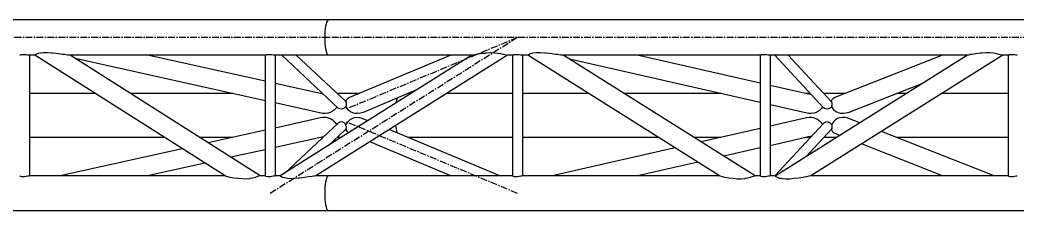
# Model space of a CAD drawing. Header units: millimetres. Extents: x 5143 to 30813, y 232 to 21408.
# Drawn here: x 7217 to 8372, y 7430 to 7651 of the extents above; entities that cross this region are included whole.
import ezdxf

# ---------------------------------------------------------------- set-up
doc = ezdxf.new("R2010")
doc.units = ezdxf.units.MM
doc.header["$LTSCALE"] = 0.25
doc.linetypes.add('CENTER', pattern=[50.8, 31.75, -6.35, 6.35, -6.35])
doc.linetypes.add('XKITLINE00', pattern=[0])

msp = doc.modelspace()

# ---------------------------------------------------------------- linework, layer by layer
at = {"color": 8, "linetype": 'XKITLINE00'}
for p, q in [((7574.7, 7650.6), (6376.5, 7650.6)), ((7570.8, 7640.4), (7570.5, 7637.2)), ((7571.2, 7643.3), (7570.8, 7640.4)), ((7571.8, 7645.8), (7571.2, 7643.3)), ((7572.4, 7647.9), (7571.8, 7645.8)), ((7572.4, 7647.9), (7571.8, 7645.8)), ((7573.1, 7649.4), (7572.4, 7647.9)), ((7573.1, 7649.4), (7572.4, 7647.9)), ((7573.9, 7650.3), (7573.1, 7649.4)), ((7573.9, 7650.3), (7573.1, 7649.4)), ((7574.7, 7650.6), (7573.9, 7650.3)), ((7574.7, 7650.6), (7573.9, 7650.3)), ((9008.6, 7650.6), (7574.7, 7650.6)), ((7570.3, 7633.8), (7570.2, 7630.3)), ((7570.2, 7630.3), (7570.3, 7626.7)), ((7570.5, 7637.2), (7570.3, 7633.8)), ((7570.3, 7626.7), (7570.5, 7623.3)), ((7570.5, 7623.3), (7570.8, 7620.1)), ((7570.8, 7620.1), (7571.2, 7617.2)), ((7571.2, 7617.2), (7571.8, 7614.7)), ((7217.6, 7610), (7217.3, 7610)), ((7217.8, 7610), (7217.6, 7610)), ((7218.4, 7610.2), (7217.8, 7610)), ((7219.6, 7610.4), (7218.4, 7610.2)), ((7221.2, 7610.5), (7219.6, 7610.4)), ((7223, 7610.5), (7221.2, 7610.5)), ((7224.7, 7610.3), (7223, 7610.5)), ((7226.3, 7610.1), (7224.7, 7610.3)), ((7226.4, 7610), (7226.3, 7610.1)), ((7227.6, 7610), (7226.4, 7610)), ((7234.7, 7610), (7227.6, 7610)), ((7228.4, 7609.9), (7227.6, 7610)), ((7228.2, 7610), (7228.1, 7609.9)), ((7228.5, 7609.9), (7228.4, 7609.9)), ((7228.5, 7610), (7228.5, 7609.9)), ((7228.7, 7610), (7228.7, 7470.6)), ((7235.1, 7610.5), (7234.7, 7610)), ((7234.7, 7610), (7234.7, 7609.9)), ((7234.7, 7610), (7234.7, 7610)), ((7454.8, 7470.5), (7234.7, 7609.9)), ((7236.1, 7610.8), (7235.1, 7610.5)), ((7236.3, 7611.1), (7236.1, 7610.8)), ((7238.3, 7611.7), (7236.3, 7611.1)), ((7241, 7612.1), (7238.3, 7611.7)), ((7241.2, 7612.2), (7241, 7612.1)), ((7244.8, 7612.6), (7241.2, 7612.2)), ((7249.2, 7612.6), (7244.8, 7612.6)), ((7254.3, 7612.3), (7249.2, 7612.6)), ((7255.4, 7612.1), (7254.3, 7612.3)), ((7259.5, 7611.8), (7255.4, 7612.1)), ((7264.6, 7611.2), (7259.5, 7611.8)), ((7266.8, 7610.8), (7264.6, 7611.2)), ((7269, 7610.6), (7266.8, 7610.8)), ((7272.5, 7610.1), (7269, 7610.6)), ((7272.8, 7610), (7272.5, 7610.1)), ((7274.6, 7610), (7272.8, 7610)), ((7501.5, 7610), (7274.1, 7610)), ((7275.2, 7609.9), (7274.6, 7610)), ((7275.2, 7610), (7275.2, 7609.9)), ((7495.4, 7470.6), (7275.4, 7610)), ((7501.4, 7557.4), (7281.5, 7606.1)), ((7501.4, 7579.8), (7365.1, 7610)), ((7501.4, 7610), (7501.4, 7470.5)), ((7501.7, 7610), (7501.4, 7610)), ((7502, 7610), (7501.7, 7610)), ((7502.5, 7610.2), (7502, 7610)), ((7503.8, 7610.4), (7502.5, 7610.2)), ((7505.4, 7610.5), (7503.8, 7610.4)), ((7507.1, 7610.5), (7505.4, 7610.5)), ((7508.9, 7610.3), (7507.1, 7610.5)), ((7510.5, 7610.1), (7508.9, 7610.3)), ((7510.5, 7610), (7510.5, 7610.1)), ((7511.8, 7610), (7510.5, 7610)), ((7574.7, 7610), (7511.8, 7610)), ((7512.6, 7609.9), (7511.8, 7610)), ((7512.3, 7610), (7512.3, 7609.9)), ((7512.7, 7610), (7512.6, 7609.9)), ((7512.6, 7609.9), (7512.6, 7609.9)), ((7512.8, 7610), (7512.8, 7470.6)), ((7740.5, 7610), (7518.7, 7470.5)), ((7586.3, 7548.5), (7520.6, 7610)), ((7593.7, 7557.1), (7537.1, 7610)), ((7781.6, 7610), (7559.9, 7470.6)), ((7571.8, 7614.7), (7572.4, 7612.7)), ((7571.8, 7614.7), (7572.4, 7612.7)), ((7572.4, 7612.7), (7573.1, 7611.2)), ((7572.4, 7612.7), (7573.1, 7611.2)), ((7573.1, 7611.2), (7573.9, 7610.3)), ((7573.1, 7611.2), (7573.9, 7610.3)), ((7574.7, 7610), (7573.9, 7610.3)), ((7574.7, 7610), (7573.9, 7610.3)), ((7740.9, 7610), (7574.7, 7610)), ((7716.2, 7610), (7598.8, 7561)), ((7741.3, 7610), (7740.5, 7610)), ((7741.6, 7610.1), (7741.3, 7610)), ((7744.2, 7610.5), (7741.6, 7610.1)), ((7745.7, 7610.7), (7744.2, 7610.5)), ((7747.9, 7611.1), (7745.7, 7610.7)), ((7752.4, 7611.7), (7747.9, 7611.1)), ((7755.9, 7612), (7752.4, 7611.7)), ((7757.2, 7612.2), (7755.9, 7612)), ((7762.1, 7612.5), (7757.2, 7612.2)), ((7766.6, 7612.4), (7762.1, 7612.5)), ((7770.5, 7612), (7766.6, 7612.4)), ((7774, 7611.5), (7770.5, 7612)), ((7776.6, 7610.9), (7774, 7611.5)), ((7777.1, 7610.7), (7776.6, 7610.9)), ((7778.8, 7610.4), (7777.1, 7610.7)), ((7780.1, 7610), (7778.8, 7610.4)), ((7780.3, 7610), (7780.1, 7610)), ((7781.4, 7609.9), (7780.3, 7610)), ((7787.8, 7610), (7780.7, 7610)), ((7781.5, 7610), (7781.4, 7609.9)), ((7781.4, 7609.9), (7781.4, 7609.9)), ((7787.9, 7610), (7787.6, 7609.9)), ((7787.6, 7609.9), (7787.6, 7470.5)), ((7788.3, 7610), (7787.9, 7610)), ((7788.7, 7610.2), (7788.3, 7610)), ((7790, 7610.4), (7788.7, 7610.2)), ((7791.6, 7610.5), (7790, 7610.4)), ((7793.3, 7610.5), (7791.6, 7610.5)), ((7795.1, 7610.3), (7793.3, 7610.5)), ((7796.7, 7610.1), (7795.1, 7610.3)), ((7796.9, 7610), (7796.7, 7610.1)), ((7798, 7610), (7796.9, 7610)), ((7805.2, 7610), (7798, 7610)), ((7798.8, 7609.9), (7798, 7610)), ((7798.5, 7610), (7798.5, 7609.9)), ((7798.9, 7610), (7798.8, 7609.9)), ((7798.8, 7609.9), (7798.8, 7609.9)), ((7799, 7610), (7799, 7470.6)), ((7805.2, 7610), (7805.2, 7609.9)), ((7805.4, 7610), (7805.2, 7610)), ((8027.3, 7470.5), (7805.2, 7609.9)), ((7805.7, 7610.4), (7805.4, 7610)), ((7806.8, 7610.8), (7805.7, 7610.4)), ((7807, 7611), (7806.8, 7610.8)), ((7808.9, 7611.6), (7807, 7611)), ((7811.9, 7612.1), (7808.9, 7611.6)), ((7815.4, 7612.5), (7811.9, 7612.1)), ((7819.9, 7612.6), (7815.4, 7612.5)), ((7825, 7612.2), (7819.9, 7612.6)), ((7826.3, 7612.1), (7825, 7612.2)), ((7830.2, 7611.8), (7826.3, 7612.1)), ((7835.3, 7611.2), (7830.2, 7611.8)), ((7837.8, 7610.8), (7835.3, 7611.2)), ((7839.7, 7610.6), (7837.8, 7610.8)), ((7843.2, 7610.1), (7839.7, 7610.6)), ((7843.7, 7610), (7843.2, 7610.1)), ((7845.4, 7610), (7843.7, 7610)), ((8074.6, 7610), (7844.9, 7610)), ((7846, 7609.9), (7845.4, 7610)), ((7846.1, 7610), (7846, 7609.9)), ((8068.3, 7470.6), (7846.2, 7610)), ((8074.4, 7555.3), (7853.4, 7605.5)), ((8074.4, 7577.7), (7932, 7610)), ((8074.7, 7610), (8074.4, 7609.9)), ((8074.4, 7609.9), (8074.4, 7470.5)), ((8075.1, 7610), (8074.7, 7610)), ((8075.5, 7610.2), (8075.1, 7610)), ((8076.8, 7610.4), (8075.5, 7610.2)), ((8078.4, 7610.5), (8076.8, 7610.4)), ((8080.1, 7610.5), (8078.4, 7610.5)), ((8081.9, 7610.3), (8080.1, 7610.5)), ((8083.5, 7610.1), (8081.9, 7610.3)), ((8083.7, 7610), (8083.5, 7610.1)), ((8084.8, 7610), (8083.7, 7610)), ((8314.2, 7610), (8084.8, 7610)), ((8085.6, 7609.9), (8084.8, 7610)), ((8085.3, 7610), (8085.3, 7609.9)), ((8085.7, 7610), (8085.6, 7609.9)), ((8085.6, 7609.9), (8085.6, 7609.9)), ((8085.8, 7610), (8085.8, 7470.6)), ((8091.3, 7610), (8147.3, 7549.7)), ((8314, 7610), (8091.7, 7470.4)), ((8106.7, 7610), (8156.7, 7556.2)), ((8355.1, 7610), (8133, 7470.6)), ((8285.3, 7610), (8160.5, 7561)), ((8314.8, 7610), (8314, 7610)), ((8315.2, 7610.1), (8314.8, 7610)), ((8317.8, 7610.6), (8315.2, 7610.1)), ((8319.2, 7610.8), (8317.8, 7610.6)), ((8321.6, 7611.2), (8319.2, 7610.8)), ((8326, 7611.8), (8321.6, 7611.2)), ((8329.4, 7612.1), (8326, 7611.8)), ((8330.9, 7612.3), (8329.4, 7612.1)), ((8335.8, 7612.6), (8330.9, 7612.3)), ((8340.3, 7612.5), (8335.8, 7612.6)), ((8344.2, 7612.1), (8340.3, 7612.5)), ((8347.6, 7611.6), (8344.2, 7612.1)), ((8350.3, 7610.9), (8347.6, 7611.6)), ((8350.6, 7610.8), (8350.3, 7610.9)), ((8352.4, 7610.4), (8350.6, 7610.8)), ((8353.6, 7610), (8352.4, 7610.4)), ((8353.9, 7610), (8353.6, 7610)), ((8354.9, 7609.9), (8353.9, 7610)), ((8361.4, 7610), (8354.4, 7610)), ((8355.1, 7610), (8354.9, 7609.9)), ((8354.9, 7609.9), (8354.9, 7609.9)), ((8361.5, 7610), (8361.2, 7609.9)), ((8361.2, 7609.9), (8361.2, 7470.5)), ((8361.9, 7610), (8361.5, 7610)), ((8362.3, 7610.2), (8361.9, 7610)), ((8363.6, 7610.4), (8362.3, 7610.2)), ((8365.2, 7610.5), (8363.6, 7610.4)), ((8366.9, 7610.4), (8365.2, 7610.5)), ((8368.7, 7610.3), (8366.9, 7610.4)), ((8370.3, 7610.1), (8368.7, 7610.3)), ((8370.5, 7610), (8370.3, 7610.1)), ((8371.5, 7610), (8370.5, 7610)), ((7568.9, 7564.8), (7512.8, 7577.2)), ((8133.8, 7564.2), (8085.8, 7575.1)), ((8262.1, 7577.4), (8176.7, 7543.8)), ((7304.6, 7565.7), (7228.7, 7565.7)), ((7464.1, 7565.7), (7345.4, 7565.7)), ((7568, 7565.7), (7565.1, 7565.7)), ((7609.9, 7565.7), (7584.5, 7565.7)), ((7596.6, 7559.6), (7595.4, 7558.4)), ((7596.9, 7559.9), (7596.6, 7559.6)), ((7598.8, 7561), (7596.9, 7559.9)), ((7676.6, 7569.8), (7614.6, 7543.9)), ((7653.9, 7560.3), (7653.3, 7558.2)), ((7653.9, 7560.3), (7653.3, 7558.2)), ((7670.1, 7565.7), (7666.8, 7565.7)), ((7787.6, 7565.7), (7711.1, 7565.7)), ((7875.7, 7565.7), (7799, 7565.7)), ((8028.7, 7565.7), (7916.8, 7565.7)), ((8132.4, 7565.7), (8127.2, 7565.7)), ((8172.4, 7565.7), (8147.9, 7565.7)), ((8158.4, 7559.5), (8157.3, 7558.4)), ((8158.7, 7559.9), (8158.4, 7559.5)), ((8160.5, 7561), (8158.7, 7559.9)), ((8243.5, 7565.7), (8232.3, 7565.7)), ((8361.2, 7565.7), (8284.5, 7565.7)), ((7567.7, 7542.7), (7512.8, 7554.9)), ((7583.3, 7548.9), (7581.4, 7546.8)), ((7583.9, 7550), (7583.3, 7548.9)), ((7584.3, 7550.4), (7583.9, 7550)), ((7587.9, 7547.8), (7586.3, 7548.5)), ((7589.6, 7547.6), (7587.9, 7547.8)), ((7591.3, 7547.9), (7589.6, 7547.6)), ((7592.9, 7548.8), (7591.3, 7547.9)), ((7594, 7549.9), (7592.9, 7548.8)), ((7593.7, 7557.1), (7593.6, 7557.1)), ((7594.1, 7556.7), (7593.7, 7557.1)), ((7594.1, 7550), (7594, 7549.9)), ((7594.4, 7556.4), (7594.1, 7556.7)), ((7594.6, 7550.8), (7594.1, 7550)), ((7594.6, 7556.6), (7594.5, 7556.3)), ((7594.7, 7556.8), (7594.6, 7556.6)), ((7594.6, 7556.2), (7594.8, 7555.4)), ((7594.9, 7551.7), (7594.6, 7550.8)), ((7595.4, 7558.4), (7594.7, 7556.8)), ((7594.7, 7551.1), (7595, 7550.1)), ((7594.8, 7555.4), (7595, 7555.1)), ((7595, 7553.3), (7594.9, 7551.7)), ((7595, 7555.1), (7595, 7553.5)), ((7595, 7553.5), (7595, 7553.3)), ((7595, 7550.1), (7595.2, 7549.9)), ((7595.2, 7549.9), (7596.2, 7548)), ((7596.2, 7548), (7597.9, 7546.1)), ((7652.8, 7555.2), (7652.7, 7554.7)), ((7652.8, 7555.2), (7652.7, 7554.7)), ((7653.3, 7558.2), (7652.8, 7555.2)), ((7653.3, 7558.2), (7652.8, 7555.2)), ((8130.2, 7542.6), (8085.8, 7552.7)), ((8145.6, 7548.8), (8143.8, 7546.8)), ((8146.2, 7549.9), (8145.6, 7548.8)), ((8146.6, 7550.4), (8146.2, 7549.9)), ((8148.5, 7548.5), (8147.3, 7549.7)), ((8150.1, 7547.8), (8148.5, 7548.5)), ((8151.8, 7547.6), (8150.1, 7547.8)), ((8153.5, 7547.9), (8151.8, 7547.6)), ((8155.1, 7548.8), (8153.5, 7547.9)), ((8156.2, 7549.9), (8155.1, 7548.8)), ((8156.3, 7550), (8156.2, 7549.9)), ((8156.6, 7550.5), (8156.3, 7550)), ((8156.5, 7556.7), (8156.4, 7556.6)), ((8156.4, 7556.6), (8156.4, 7556.5)), ((8157.3, 7558.4), (8156.5, 7556.7)), ((8156.7, 7550.7), (8156.6, 7550.5)), ((8156.7, 7556.2), (8156.9, 7555.5)), ((8157, 7551.8), (8156.7, 7550.7)), ((8156.7, 7550.8), (8157, 7550.1)), ((8156.9, 7555.5), (8157.1, 7555.1)), ((8157.1, 7553.4), (8157, 7551.8)), ((8157, 7550.1), (8157.1, 7549.9)), ((8157.1, 7555.1), (8157.2, 7553.6)), ((8157.2, 7553.6), (8157.1, 7553.4)), ((8157.1, 7549.9), (8158.2, 7547.9)), ((8158.2, 7547.9), (8159.9, 7546)), ((7565.5, 7537.4), (7512.8, 7525.7)), ((7568.6, 7537.8), (7565.5, 7537.4)), ((7570.8, 7542.5), (7567.7, 7542.7)), ((7571.7, 7537.8), (7568.6, 7537.8)), ((7573.8, 7542.9), (7570.8, 7542.5)), ((7574.7, 7537.2), (7571.7, 7537.8)), ((7576.7, 7543.7), (7573.8, 7542.9)), ((7577.5, 7536.1), (7574.7, 7537.2)), ((7579.2, 7545.1), (7576.7, 7543.7)), ((7580.5, 7546.2), (7579.2, 7545.1)), ((7581.4, 7546.8), (7580.5, 7546.2)), ((7597.9, 7546.1), (7598, 7546.1)), ((7600.1, 7544.5), (7598, 7546.1)), ((7601.6, 7536.6), (7599.3, 7535.2)), ((7602.7, 7543.3), (7600.1, 7544.5)), ((7604.4, 7537.5), (7601.6, 7536.6)), ((7605.6, 7542.6), (7602.7, 7543.3)), ((7607.4, 7537.9), (7604.4, 7537.5)), ((7608.6, 7542.5), (7605.6, 7542.6)), ((7610.5, 7537.7), (7607.4, 7537.9)), ((7611.6, 7542.9), (7608.6, 7542.5)), ((7613.5, 7537), (7610.5, 7537.7)), ((7614.6, 7543.9), (7611.6, 7542.9)), ((7620.2, 7534.3), (7613.5, 7537)), ((8128, 7537.5), (8085.8, 7527.9)), ((8131, 7537.9), (8128, 7537.5)), ((8133.3, 7542.4), (8130.2, 7542.6)), ((8134.2, 7537.9), (8131, 7537.9)), ((8136.3, 7542.8), (8133.3, 7542.4)), ((8137.2, 7537.3), (8134.2, 7537.9)), ((8139.1, 7543.7), (8136.3, 7542.8)), ((8139.9, 7536.1), (8137.2, 7537.3)), ((8141.6, 7545.1), (8139.1, 7543.7)), ((8142.8, 7546.1), (8141.6, 7545.1)), ((8143.8, 7546.8), (8142.8, 7546.1)), ((8159.9, 7546), (8160, 7546)), ((8162.1, 7544.4), (8160, 7546)), ((8163.7, 7536.7), (8161.3, 7535.3)), ((8164.7, 7543.2), (8162.1, 7544.4)), ((8166.5, 7537.6), (8163.7, 7536.7)), ((8167.6, 7542.6), (8164.7, 7543.2)), ((8169.5, 7538), (8166.5, 7537.6)), ((8170.7, 7542.5), (8167.6, 7542.6)), ((8172.6, 7537.8), (8169.5, 7538)), ((8173.8, 7542.9), (8170.7, 7542.5)), ((8175.7, 7537.1), (8172.6, 7537.8)), ((8176.7, 7543.8), (8173.8, 7542.9)), ((8189.4, 7531.7), (8175.7, 7537.1)), ((7586.2, 7531.9), (7524, 7473.8)), ((7579.9, 7534.5), (7577.5, 7536.1)), ((7579.9, 7534.5), (7580.1, 7534.3)), ((7582, 7532.7), (7580.1, 7534.3)), ((7582, 7532.7), (7583.6, 7530.5)), ((7583.6, 7530.5), (7583.7, 7530.5)), ((7583.7, 7530.5), (7584, 7529.9)), ((7587.7, 7532.6), (7586.2, 7531.9)), ((7589.4, 7532.8), (7587.7, 7532.6)), ((7591.1, 7532.5), (7589.4, 7532.8)), ((7592.7, 7531.7), (7591.1, 7532.5)), ((7593.9, 7530.5), (7592.7, 7531.7)), ((7594, 7530.4), (7593.9, 7530.5)), ((7594, 7530.4), (7594.7, 7529.2)), ((7594.8, 7525.1), (7594.6, 7524.4)), ((7594.7, 7529.2), (7594.8, 7528.9)), ((7595.4, 7530.5), (7594.8, 7529.2)), ((7594.8, 7529.2), (7594.8, 7529.1)), ((7594.8, 7528.9), (7595, 7527.2)), ((7595, 7525.5), (7594.8, 7525.1)), ((7595, 7527.2), (7595, 7527)), ((7595, 7527), (7595, 7525.5)), ((7595.8, 7531.4), (7595.4, 7530.5)), ((7597.3, 7533.5), (7595.8, 7531.4)), ((7598.3, 7534.3), (7597.3, 7533.5)), ((7599.3, 7535.2), (7598.3, 7534.3)), ((7652.3, 7528.7), (7652.8, 7525.3)), ((7652.3, 7528.7), (7652.8, 7525.3)), ((7652.8, 7525.3), (7653.3, 7522.3)), ((7652.8, 7525.3), (7653.3, 7522.3)), ((8074.4, 7525.3), (8005.9, 7509.7)), ((8147.2, 7530.8), (8091.3, 7470.6)), ((8142.2, 7534.6), (8139.9, 7536.1)), ((8142.2, 7534.6), (8142.4, 7534.4)), ((8144.3, 7532.7), (8142.4, 7534.4)), ((8144.3, 7532.7), (8145.9, 7530.6)), ((8145.9, 7530.6), (8146.3, 7529.8)), ((8148.4, 7531.9), (8147.2, 7530.8)), ((8149.9, 7532.6), (8148.4, 7531.9)), ((8151.6, 7532.8), (8149.9, 7532.6)), ((8153.4, 7532.5), (8151.6, 7532.8)), ((8154.9, 7531.7), (8153.4, 7532.5)), ((8156.1, 7530.5), (8154.9, 7531.7)), ((8156.2, 7530.4), (8156.1, 7530.5)), ((8156.2, 7530.4), (8156.7, 7529.5)), ((8156.7, 7529.5), (8157, 7528.8)), ((8156.9, 7525), (8156.7, 7524.3)), ((8157.4, 7530.5), (8156.8, 7529.4)), ((8157.1, 7525.4), (8156.9, 7525)), ((8157, 7528.8), (8157.1, 7527.2)), ((8157.1, 7527.2), (8157.2, 7526.9)), ((8157.2, 7526.9), (8157.1, 7525.4)), ((8157.8, 7531.5), (8157.4, 7530.5)), ((8159.3, 7533.5), (8157.8, 7531.5)), ((8160.3, 7534.3), (8159.3, 7533.5)), ((8161.3, 7535.3), (8160.3, 7534.3)), ((7384.8, 7514.9), (7228.7, 7514.9)), ((7464, 7514.9), (7425.6, 7514.9)), ((7501.4, 7523.2), (7435.5, 7508.6)), ((7568.9, 7515.7), (7512.8, 7503.3)), ((7568, 7514.9), (7565.2, 7514.9)), ((7593.6, 7523.4), (7574.6, 7505.6)), ((7589.4, 7514.9), (7584.5, 7514.9)), ((7593.6, 7523.4), (7593.5, 7523.3)), ((7594, 7523.7), (7593.6, 7523.4)), ((7594.6, 7524.3), (7594, 7523.7)), ((7594.6, 7524.4), (7594.9, 7523.7)), ((7594.9, 7523.7), (7595.1, 7522.9)), ((7595.1, 7522.9), (7596.3, 7521.3)), ((7596.8, 7520.9), (7596.3, 7521.3)), ((7597.7, 7520.1), (7596.8, 7520.9)), ((7773, 7470.6), (7644.8, 7524)), ((7653.3, 7522.3), (7653.9, 7520.2)), ((7653.3, 7522.3), (7653.9, 7520.2)), ((7787.6, 7514.9), (7666.7, 7514.9)), ((7956.7, 7514.9), (7799, 7514.9)), ((8028.5, 7514.9), (7997.7, 7514.9)), ((8133.8, 7516.3), (8085.8, 7505.4)), ((8156.7, 7524.3), (8127.4, 7492.8)), ((8132.4, 7514.9), (8127.4, 7514.9)), ((8162.5, 7514.9), (8147.9, 7514.9)), ((8156.6, 7524.2), (8156.8, 7523.7)), ((8156.8, 7523.7), (8157, 7523)), ((8157, 7523), (8158.1, 7521.3)), ((8158.6, 7520.9), (8158.1, 7521.3)), ((8159.7, 7520), (8158.6, 7520.9)), ((8161.8, 7519.1), (8159.7, 7520)), ((8166.4, 7517.3), (8161.8, 7519.1)), ((8345.1, 7470.6), (8214.6, 7521.8)), ((8361.2, 7514.9), (8232.3, 7514.9)), ((7405.3, 7501.9), (7264, 7470.6)), ((7716.3, 7470.6), (7622.3, 7509.8)), ((7975.8, 7502.9), (7833.3, 7470.6)), ((8074.4, 7502.9), (8032.2, 7493.3)), ((8285.4, 7470.6), (8191.6, 7507.4)), ((7501.4, 7500.7), (7461.7, 7492)), ((7431.5, 7485.3), (7365.2, 7470.6)), ((8002, 7486.4), (7932.2, 7470.6)), ((7217.6, 7470.2), (7217.3, 7470.5)), ((7217.8, 7470.2), (7217.6, 7470.2)), ((7218.4, 7469.9), (7217.8, 7470.2)), ((7219.6, 7469.6), (7218.4, 7469.9)), ((7221.2, 7469.5), (7219.6, 7469.6)), ((7223, 7469.6), (7221.2, 7469.5)), ((7224.7, 7469.8), (7223, 7469.6)), ((7226.3, 7470.2), (7224.7, 7469.8)), ((7226.4, 7470.2), (7226.3, 7470.2)), ((7227.6, 7470.4), (7226.4, 7470.2)), ((7228.4, 7470.6), (7227.6, 7470.4)), ((7454.7, 7470.6), (7228.3, 7470.6)), ((7228.5, 7470.7), (7228.4, 7470.6)), ((7228.7, 7470.6), (7228.5, 7470.7)), ((7455.4, 7470.2), (7454.8, 7470.5)), ((7455.5, 7470.2), (7455.4, 7470.2)), ((7457.6, 7469.5), (7455.5, 7470.2)), ((7459.8, 7469.1), (7457.6, 7469.5)), ((7460.9, 7468.8), (7459.8, 7469.1)), ((7465.1, 7468), (7460.9, 7468.8)), ((7469.4, 7467.5), (7465.1, 7468)), ((7469.7, 7467.4), (7469.4, 7467.5)), ((7474.6, 7467), (7469.7, 7467.4)), ((7479.2, 7466.9), (7474.6, 7467)), ((7483.1, 7467.3), (7479.2, 7466.9)), ((7483.8, 7467.5), (7483.1, 7467.3)), ((7486.7, 7467.9), (7483.8, 7467.5)), ((7489.6, 7468.6), (7486.7, 7467.9)), ((7490.5, 7469.1), (7489.6, 7468.6)), ((7491.8, 7469.4), (7490.5, 7469.1)), ((7493.5, 7470.1), (7491.8, 7469.4)), ((7493.6, 7470.2), (7493.5, 7470.1)), ((7494.8, 7470.5), (7493.6, 7470.2)), ((7495, 7470.7), (7494.8, 7470.5)), ((7501.4, 7470.6), (7494.9, 7470.6)), ((7495.4, 7470.6), (7495, 7470.7)), ((7495.4, 7470.6), (7495.4, 7470.6)), ((7501.7, 7470.2), (7501.4, 7470.5)), ((7502, 7470.2), (7501.7, 7470.2)), ((7502.5, 7469.9), (7502, 7470.2)), ((7503.8, 7469.6), (7502.5, 7469.9)), ((7505.4, 7469.5), (7503.8, 7469.6)), ((7507.1, 7469.5), (7505.4, 7469.5)), ((7508.9, 7469.8), (7507.1, 7469.5)), ((7510.5, 7470.1), (7508.9, 7469.8)), ((7510.6, 7470.2), (7510.5, 7470.1)), ((7511.8, 7470.4), (7510.6, 7470.2)), ((7512.6, 7470.6), (7511.8, 7470.4)), ((7518.9, 7470.6), (7512.5, 7470.6)), ((7512.8, 7470.6), (7512.6, 7470.7)), ((7512.6, 7470.7), (7512.6, 7470.6)), ((7512.8, 7470.6), (7512.8, 7470.6)), ((7519, 7470.3), (7518.7, 7470.5)), ((7519, 7470.3), (7519, 7470)), ((7519.9, 7469.5), (7519, 7470)), ((7520.2, 7469.4), (7519.9, 7469.5)), ((7521.4, 7468.7), (7520.2, 7469.4)), ((7523.9, 7468.1), (7521.4, 7468.7)), ((7525.6, 7467.9), (7523.9, 7468.1)), ((7527.2, 7467.6), (7525.6, 7467.9)), ((7531.3, 7467.3), (7527.2, 7467.6)), ((7536.2, 7467.5), (7531.3, 7467.3)), ((7539.7, 7467.9), (7536.2, 7467.5)), ((7541.5, 7468), (7539.7, 7467.9)), ((7546.7, 7468.6), (7541.5, 7468)), ((7551.6, 7469.4), (7546.7, 7468.6)), ((7555.5, 7470), (7551.6, 7469.4)), ((7551.6, 7469.4), (7551.6, 7469.4)), ((7557.4, 7470.3), (7555.5, 7470)), ((7558.4, 7470.4), (7557.4, 7470.3)), ((7559.9, 7470.7), (7558.4, 7470.4)), ((7574.7, 7470.6), (7559.4, 7470.6)), ((7559.9, 7470.7), (7559.9, 7470.6)), ((7559.9, 7470.7), (7559.9, 7470.7)), ((7572.4, 7467.9), (7571.8, 7465.8)), ((7572.4, 7467.9), (7571.8, 7465.8)), ((7573.1, 7469.4), (7572.4, 7467.9)), ((7573.1, 7469.4), (7572.4, 7467.9)), ((7573.9, 7470.3), (7573.1, 7469.4)), ((7573.9, 7470.3), (7573.1, 7469.4)), ((7574.7, 7470.6), (7573.9, 7470.3)), ((7574.7, 7470.6), (7573.9, 7470.3)), ((7787.6, 7470.6), (7574.7, 7470.6)), ((7787.9, 7470.2), (7787.6, 7470.5)), ((7788.3, 7470.2), (7787.9, 7470.2)), ((7788.7, 7469.9), (7788.3, 7470.2)), ((7790, 7469.6), (7788.7, 7469.9)), ((7791.6, 7469.5), (7790, 7469.6)), ((7793.3, 7469.5), (7791.6, 7469.5)), ((7795.1, 7469.7), (7793.3, 7469.5)), ((7796.7, 7470.1), (7795.1, 7469.7)), ((7796.9, 7470.2), (7796.7, 7470.1)), ((7798, 7470.3), (7796.9, 7470.2)), ((7798.8, 7470.6), (7798, 7470.3)), ((8027.3, 7470.6), (7798.8, 7470.6)), ((7799, 7470.6), (7798.8, 7470.6)), ((7798.8, 7470.6), (7798.8, 7470.6)), ((7799, 7470.6), (7798.9, 7470.6)), ((8028, 7470.2), (8027.3, 7470.5)), ((8028.2, 7470.2), (8028, 7470.2)), ((8030.2, 7469.5), (8028.2, 7470.2)), ((8032.6, 7469.1), (8030.2, 7469.5)), ((8033.5, 7468.8), (8032.6, 7469.1)), ((8037.8, 7468), (8033.5, 7468.8)), ((8042.4, 7467.4), (8037.8, 7468)), ((8047.4, 7466.9), (8042.4, 7467.4)), ((8056.1, 7467.2), (8052, 7466.9)), ((8056.9, 7467.4), (8056.1, 7467.2)), ((8059.6, 7467.8), (8056.9, 7467.4)), ((8062.5, 7468.5), (8059.6, 7467.8)), ((8063.6, 7469.1), (8062.5, 7468.5)), ((8064.8, 7469.3), (8063.6, 7469.1)), ((8066.4, 7470), (8064.8, 7469.3)), ((8066.6, 7470.2), (8066.4, 7470)), ((8067.7, 7470.4), (8066.6, 7470.2)), ((8067.9, 7470.6), (8067.7, 7470.4)), ((8074.4, 7470.6), (8067.8, 7470.6)), ((8068.3, 7470.6), (8067.9, 7470.6)), ((8068.3, 7470.6), (8068.3, 7470.6)), ((8074.7, 7470.2), (8074.4, 7470.5)), ((8075.1, 7470.1), (8074.7, 7470.2)), ((8075.5, 7469.9), (8075.1, 7470.1)), ((8076.8, 7469.6), (8075.5, 7469.9)), ((8078.4, 7469.5), (8076.8, 7469.6)), ((8080.1, 7469.5), (8078.4, 7469.5)), ((8081.9, 7469.7), (8080.1, 7469.5)), ((8083.5, 7470.1), (8081.9, 7469.7)), ((8083.7, 7470.1), (8083.5, 7470.1)), ((8084.8, 7470.3), (8083.7, 7470.1)), ((8085.6, 7470.6), (8084.8, 7470.3)), ((8092, 7470.6), (8085.6, 7470.6)), ((8085.8, 7470.6), (8085.6, 7470.6)), ((8085.6, 7470.6), (8085.6, 7470.6)), ((8085.8, 7470.6), (8085.7, 7470.6)), ((8092, 7470.1), (8091.7, 7470.4)), ((8092, 7470.1), (8091.9, 7470)), ((8092.7, 7469.3), (8091.9, 7470)), ((8093.4, 7469), (8092.7, 7469.3)), ((8094.1, 7468.5), (8093.4, 7469)), ((8096.5, 7467.7), (8094.1, 7468.5)), ((8098.8, 7467.4), (8096.5, 7467.7)), ((8099.6, 7467.2), (8098.8, 7467.4)), ((8103.6, 7466.8), (8099.6, 7467.2)), ((8113.6, 7467.4), (8108.3, 7466.9)), ((8118.7, 7468), (8113.6, 7467.4)), ((8123.8, 7468.8), (8118.7, 7468)), ((8124.8, 7469), (8123.8, 7468.8)), ((8127.9, 7469.5), (8124.8, 7469)), ((8130.7, 7470.1), (8127.9, 7469.5)), ((8131.1, 7470.2), (8130.7, 7470.1)), ((8132.8, 7470.5), (8131.1, 7470.2)), ((8133, 7470.6), (8132.8, 7470.5)), ((8361.2, 7470.6), (8132.9, 7470.6)), ((8133, 7470.6), (8132.9, 7470.6)), ((8133, 7470.6), (8133, 7470.6)), ((8361.5, 7470.2), (8361.2, 7470.5)), ((8361.9, 7470.1), (8361.5, 7470.2)), ((8362.3, 7469.9), (8361.9, 7470.1)), ((8363.6, 7469.6), (8362.3, 7469.9)), ((8365.2, 7469.5), (8363.6, 7469.6)), ((8366.9, 7469.5), (8365.2, 7469.5)), ((8368.7, 7469.7), (8366.9, 7469.5)), ((8370.3, 7470.1), (8368.7, 7469.7)), ((8370.5, 7470.1), (8370.3, 7470.1)), ((8371.5, 7470.3), (8370.5, 7470.1)), ((7570.5, 7457.2), (7570.3, 7453.8)), ((7570.8, 7460.4), (7570.5, 7457.2)), ((7571.3, 7463.3), (7570.8, 7460.4)), ((7571.8, 7465.8), (7571.3, 7463.3)), ((8052, 7466.9), (8047.4, 7466.9)), ((8108.3, 7466.9), (8103.6, 7466.8)), ((7570.3, 7453.8), (7570.2, 7450.3)), ((7570.2, 7450.3), (7570.3, 7446.7)), ((7570.3, 7446.7), (7570.5, 7443.3)), ((7570.5, 7443.3), (7570.8, 7440.1)), ((7570.8, 7440.1), (7571.3, 7437.2)), ((7571.3, 7437.2), (7571.8, 7434.7)), ((7571.8, 7434.7), (7572.4, 7432.7)), ((7571.8, 7434.7), (7572.4, 7432.7)), ((7572.4, 7432.7), (7573.1, 7431.2)), ((7572.4, 7432.7), (7573.1, 7431.2)), ((7574.7, 7430), (6406.2, 7430)), ((7573.1, 7431.2), (7573.9, 7430.3)), ((7573.1, 7431.2), (7573.9, 7430.3)), ((7574.7, 7430), (7573.9, 7430.3)), ((7574.7, 7430), (7573.9, 7430.3)), ((9008.6, 7430), (7574.7, 7430))]:
    msp.add_line(p, q, dxfattribs=at)
at = {"color": 8, "linetype": 'CENTER'}
for p, q in [((7574.7, 7630.3), (6354, 7630.3)), ((7793.3, 7630.3), (7507.1, 7450.3)), ((9008.6, 7630.3), (7574.7, 7630.3)), ((7793.3, 7630.3), (7595.4, 7547.8)), ((7793.3, 7450.3), (7595.4, 7532.8))]:
    msp.add_line(p, q, dxfattribs=at)
at = {"color": 8, "linetype": 'XKITLINE00'}
for centre in [(7574.7, 7630.3), (7574.7, 7630.3), (7793.3, 7630.3), (7793.3, 7630.3), (7595.4, 7547.8), (7595.4, 7532.8), (7507.1, 7450.3), (7793.3, 7450.3)]:
    msp.add_circle(centre, 0.05, dxfattribs=at)

doc.saveas('drawing.dxf')
